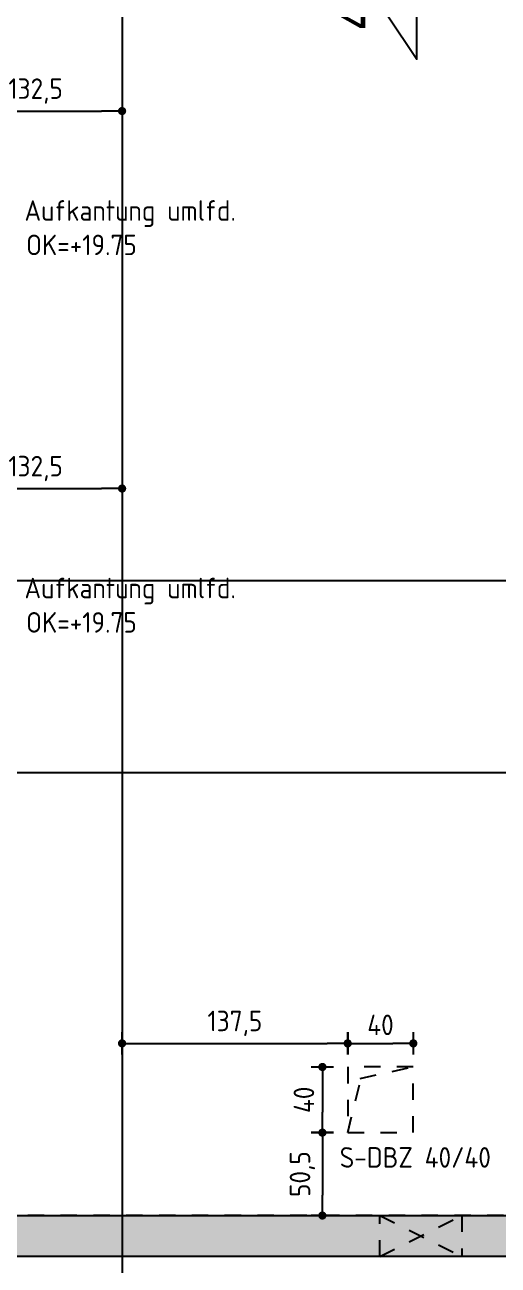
# Model space of a CAD drawing. Extents: x 22 to 185, y 12 to 71.
# Drawn here: x 26.76 to 29.64, y 42.72 to 50.27 of the extents above; entities that cross this region are included whole.
import ezdxf
from ezdxf.enums import TextEntityAlignment as Align

# ---------------------------------------------------------------- set-up
doc = ezdxf.new("R2010")
doc.units = 0
doc.header["$LTSCALE"] = 0.5
doc.header["$MEASUREMENT"] = 0
doc.header["$PDSIZE"] = 0.15
for name, pattern in [('AUSGEZOGEN', [1000.01, 1000, 0.01]), ('HIDDEN2', [0.187, 0.125, -0.062]), ('PUNKT', [0.175, 0.05, -0.125]), ('STRICHPUNKT2', [0.55, 0.25, -0.125, 0.05, -0.125])]:
    doc.linetypes.add(name, pattern=pattern)
doc.layers.get('0').update_dxf_attribs({"linetype": 'CONTINUOUS'})
doc.layers.get('Defpoints').update_dxf_attribs({"linetype": 'CONTINUOUS'})
for name, color, linetype in [('ACHSEN', 7, 'CONTINUOUS'), ('Attika DG', 7, 'CONTINUOUS'), ('BETON', 7, 'CONTINUOUS'), ('DD', 7, 'CONTINUOUS'), ('grau_mittel', 7, 'CONTINUOUS'), ('MASSE', 7, 'CONTINUOUS'), ('SCHNITTE', 7, 'CONTINUOUS'), ('TEXT', 7, 'CONTINUOUS'), ('WD', 7, 'CONTINUOUS')]:
    doc.layers.add(name, color=color, linetype=linetype)
doc.layers.add('NOPLOT', color=7, linetype='CONTINUOUS', plot=False)
doc.styles.add('HELV', font='tahoma.ttf')
doc.styles.add('TXT', font='isocp.shx')
doc.dimstyles.new('DOT_I', dxfattribs={"dimscale": 0.5, "dimtxt": 0.25, "dimasz": 0.25, "dimexe": 0.1, "dimexo": 0.3, "dimgap": 0.1, "dimtad": 1, "dimdec": 3, "dimzin": 3, "dimtxsty": 'TXT', "dimblk": 'DOT', "dimblk1": 'DOT', "dimblk2": 'DOT', "dimsah": 1, "dimcen": 0.1, "dimse1": 1, "dimse2": 1, "dimazin": 0, "dimtfac": 1, "dimtdec": 4, "dimtix": 1, "dimtmove": 2, "dimatfit": 3, "dimldrblk": 'DOT', "dimfxl": 0, "dimtvp": 1, "dimtolj": 1, "dimtzin": 0, "dimarcsym": 0})

# ---------------------------------------------------------------- blocks, each defined once
blk = doc.blocks.new('DG')
at = {"color": 0, "linetype": 'ByBlock', "lineweight": -2}
blk.add_lwpolyline([(0.285, 15.57), (0.285, 8.075), (2.15, 8.075), (2.15, 7.825), (0.285, 7.825), (0.285, 0.25), (6.27, 0.25), (6.27, 0), (0.075, 0), (0.075, 10.25), (0.125, 10.25), (0.125, 16.36), (0.285, 16.36), (0.285, 15.77), (7.8, 15.77), (7.8, 13.4), (31.25, 13.4)], dxfattribs=at)
blk = doc.blocks.new('Aufkantung')
at = {"color": 0, "linetype": 'ByBlock', "lineweight": -2}
for points in [[(-0.1, 10.25), (-0.05, 10.25), (-0.05, 13.4), (35.175, 13.4), (35.175, 0), (-0.1, 0)], [(0.15, 13.15), (34.925, 13.15), (34.925, 0.25), (0.15, 0.25)]]:
    blk.add_lwpolyline(points, close=True, dxfattribs=at)
blk = doc.blocks.new('DOT')
at = {"layer": 'MASSE', "color": 7, "linetype": 'Continuous'}
for p, q in [((0, 0), (-1, 0)), ((0, 0.54), (0, -0.54))]:
    blk.add_line(p, q, dxfattribs=at)
at = {"layer": 'MASSE', "color": 7, "linetype": 'Continuous', "const_width": 0.2}
blk.add_lwpolyline([(-0.1, 0, 1), (0.1, 0, 1)], format="xyb", close=True, dxfattribs=at)
blk = doc.blocks.new('*D69')
at = {"layer": 'Defpoints', "color": 0, "linetype": 'AUSGEZOGEN', "transparency": 16777216}
for p in [(28.7244, 44.0674), (29.1244, 44.0674), (29.1244, 44.0674)]:
    blk.add_point(p, dxfattribs=at)
at = {"layer": 'MASSE', "color": 0, "linetype": 'AUSGEZOGEN', "lineweight": -2, "transparency": 16777216}
blk.add_line((28.8494, 44.0674), (28.9994, 44.0674), dxfattribs=at)
at = {"layer": 'MASSE', "color": 0, "linetype": 'AUSGEZOGEN', "lineweight": -2, "transparency": 16777216, "xscale": 0.125, "yscale": 0.125, "zscale": 0.125, "rotation": 180}
blk.add_blockref('DOT', (28.7244, 44.0674), dxfattribs=at)
at = {"layer": 'MASSE', "color": 0, "linetype": 'AUSGEZOGEN', "lineweight": -2, "transparency": 16777216, "xscale": 0.125, "yscale": 0.125, "zscale": 0.125}
blk.add_blockref('DOT', (29.1244, 44.0674), dxfattribs=at)
at = {"layer": 'MASSE', "color": 0, "linetype": 'AUSGEZOGEN', "transparency": 16777216, "insert": (28.9244, 44.1799), "char_height": 0.125, "attachment_point": 5, "style": 'TXT'}
blk.add_mtext('\\A1;40', dxfattribs=at)
blk = doc.blocks.new('*D76')
at = {"layer": 'Defpoints', "color": 0, "linetype": 'AUSGEZOGEN', "transparency": 16777216}
for p in [(28.5702, 43.9235), (28.5702, 43.5235), (28.5702, 43.5235)]:
    blk.add_point(p, dxfattribs=at)
at = {"layer": 'MASSE', "color": 0, "linetype": 'AUSGEZOGEN', "lineweight": -2, "transparency": 16777216}
blk.add_line((28.5702, 43.7985), (28.5702, 43.6485), dxfattribs=at)
at = {"layer": 'MASSE', "color": 0, "linetype": 'AUSGEZOGEN', "lineweight": -2, "transparency": 16777216, "xscale": 0.125, "yscale": 0.125, "zscale": 0.125}
for p, rotation in [((28.5702, 43.9235), 90), ((28.5702, 43.5235), 270)]:
    blk.add_blockref('DOT', p, dxfattribs=dict(at, rotation=rotation))
at = {"layer": 'MASSE', "color": 0, "linetype": 'AUSGEZOGEN', "transparency": 16777216, "insert": (28.4577, 43.7235), "char_height": 0.125, "attachment_point": 5, "rotation": 90, "style": 'TXT'}
blk.add_mtext('\\A1;40', dxfattribs=at)
blk = doc.blocks.new('*D83')
at = {"layer": 'Defpoints', "color": 0, "linetype": 'AUSGEZOGEN', "transparency": 16777216}
for p in [(28.5702, 43.5235), (28.5702, 43.0185), (28.5702, 43.0185)]:
    blk.add_point(p, dxfattribs=at)
at = {"layer": 'MASSE', "color": 0, "linetype": 'AUSGEZOGEN', "lineweight": -2, "transparency": 16777216}
blk.add_line((28.5702, 43.3985), (28.5702, 43.1435), dxfattribs=at)
at = {"layer": 'MASSE', "color": 0, "linetype": 'AUSGEZOGEN', "lineweight": -2, "transparency": 16777216, "xscale": 0.125, "yscale": 0.125, "zscale": 0.125}
for p, rotation in [((28.5702, 43.5235), 90), ((28.5702, 43.0185), 270)]:
    blk.add_blockref('DOT', p, dxfattribs=dict(at, rotation=rotation))
at = {"layer": 'MASSE', "color": 0, "linetype": 'AUSGEZOGEN', "transparency": 16777216, "insert": (28.4483, 43.271), "char_height": 0.125, "attachment_point": 5, "rotation": 90, "style": 'TXT'}
blk.add_mtext('\\A1;50,5', dxfattribs=at)
blk = doc.blocks.new('SCHN-1')
at = {"layer": 'SCHNITTE', "color": 5, "linetype": 'Continuous'}
blk.add_lwpolyline([(0.54, 0.125), (0, 0.485), (-0.54, 0.125)], close=True, dxfattribs=at)
at = {"layer": 'SCHNITTE', "color": 6, "linetype": 'Continuous', "style": 'HELV'}
blk.add_attdef('SCHN-1', text='', height=0.5, dxfattribs=at).set_placement((0, 0.635), align=Align.CENTER)
blk = doc.blocks.new('*D56')
at = {"layer": 'Defpoints', "color": 0, "linetype": 'AUSGEZOGEN', "transparency": 16777216}
for p in [(27.3494, 44.0674), (28.7244, 44.0674), (28.7244, 44.0674)]:
    blk.add_point(p, dxfattribs=at)
at = {"layer": 'MASSE', "color": 0, "linetype": 'AUSGEZOGEN', "lineweight": -2, "transparency": 16777216}
blk.add_line((27.4744, 44.0674), (28.5994, 44.0674), dxfattribs=at)
at = {"layer": 'MASSE', "color": 0, "linetype": 'AUSGEZOGEN', "lineweight": -2, "transparency": 16777216, "xscale": 0.125, "yscale": 0.125, "zscale": 0.125, "rotation": 180}
blk.add_blockref('DOT', (27.3494, 44.0674), dxfattribs=at)
at = {"layer": 'MASSE', "color": 0, "linetype": 'AUSGEZOGEN', "lineweight": -2, "transparency": 16777216, "xscale": 0.125, "yscale": 0.125, "zscale": 0.125}
blk.add_blockref('DOT', (28.7244, 44.0674), dxfattribs=at)
at = {"layer": 'MASSE', "color": 0, "linetype": 'AUSGEZOGEN', "transparency": 16777216, "insert": (28.0369, 44.1893), "char_height": 0.125, "attachment_point": 5, "style": 'TXT'}
blk.add_mtext('\\A1;137,5', dxfattribs=at)
blk = doc.blocks.new('*D163')
at = {"layer": 'Defpoints', "color": 0, "linetype": 'AUSGEZOGEN', "transparency": 16777216}
for p in [(26.0244, 49.7479), (27.3494, 49.7479), (27.3494, 49.7479)]:
    blk.add_point(p, dxfattribs=at)
at = {"layer": 'MASSE', "color": 0, "linetype": 'AUSGEZOGEN', "lineweight": -2, "transparency": 16777216}
blk.add_line((26.1494, 49.7479), (27.2244, 49.7479), dxfattribs=at)
at = {"layer": 'MASSE', "color": 0, "linetype": 'AUSGEZOGEN', "lineweight": -2, "transparency": 16777216, "xscale": 0.125, "yscale": 0.125, "zscale": 0.125, "rotation": 180}
blk.add_blockref('DOT', (26.0244, 49.7479), dxfattribs=at)
at = {"layer": 'MASSE', "color": 0, "linetype": 'AUSGEZOGEN', "lineweight": -2, "transparency": 16777216, "xscale": 0.125, "yscale": 0.125, "zscale": 0.125}
blk.add_blockref('DOT', (27.3494, 49.7479), dxfattribs=at)
at = {"layer": 'MASSE', "color": 0, "linetype": 'AUSGEZOGEN', "transparency": 16777216, "insert": (26.8224, 49.8698), "char_height": 0.125, "attachment_point": 5, "style": 'TXT'}
blk.add_mtext('\\A1;132,5', dxfattribs=at)
blk = doc.blocks.new('*D168')
at = {"layer": 'Defpoints', "color": 0, "linetype": 'AUSGEZOGEN', "transparency": 16777216}
for p in [(26.0244, 47.4479), (27.3494, 47.4479), (27.3494, 47.4479)]:
    blk.add_point(p, dxfattribs=at)
at = {"layer": 'MASSE', "color": 0, "linetype": 'AUSGEZOGEN', "lineweight": -2, "transparency": 16777216}
blk.add_line((26.1494, 47.4479), (27.2244, 47.4479), dxfattribs=at)
at = {"layer": 'MASSE', "color": 0, "linetype": 'AUSGEZOGEN', "lineweight": -2, "transparency": 16777216, "xscale": 0.125, "yscale": 0.125, "zscale": 0.125, "rotation": 180}
blk.add_blockref('DOT', (26.0244, 47.4479), dxfattribs=at)
at = {"layer": 'MASSE', "color": 0, "linetype": 'AUSGEZOGEN', "lineweight": -2, "transparency": 16777216, "xscale": 0.125, "yscale": 0.125, "zscale": 0.125}
blk.add_blockref('DOT', (27.3494, 47.4479), dxfattribs=at)
at = {"layer": 'MASSE', "color": 0, "linetype": 'AUSGEZOGEN', "transparency": 16777216, "insert": (26.8224, 47.5698), "char_height": 0.125, "attachment_point": 5, "style": 'TXT'}
blk.add_mtext('\\A1;132,5', dxfattribs=at)

msp = doc.modelspace()

# ---------------------------------------------------------------- hatches: boundary and pattern name
at = {"layer": 'Attika DG', "linetype": 'AUSGEZOGEN'}
h = msp.add_hatch(dxfattribs=at)
h.set_pattern_fill('DOTS', color=102, scale=0.8, double=1)
h.set_pattern_definition([(0, (-55.08557, 30.19388), (0.025, 0.05), [0, -0.05])])
h.paths.add_polyline_path([(58.7244, 56.1685), (23.4994, 56.1685), (23.4994, 53.0185), (23.4494, 53.0185), (23.4494, 42.7685), (58.7244, 42.7685)])
h.paths.add_polyline_path([(23.6994, 55.9185), (58.4744, 55.9185), (58.4744, 43.0185), (23.6994, 43.0185)], flags=16)
at = {"layer": 'grau_mittel'}
h = msp.add_hatch(color=61, dxfattribs=at)
h.paths.add_polyline_path([(32.4794, 43.0185), (32.4794, 42.7685), (56.3744, 42.7685), (56.3744, 43.0185)])
h.paths.add_polyline_path([(53.2744, 45.8435), (53.2744, 47.8185), (55.9744, 47.8185), (55.9744, 47.3535), (56.2244, 47.3535), (56.2244, 48.0685), (53.0244, 48.0685), (53.0244, 45.5935), (56.2244, 45.5935), (56.2244, 46.3035), (55.9744, 46.3035), (55.9744, 45.8435)])
h.paths.add_polyline_path([(50.1244, 49.4635), (50.1244, 49.1635), (50.4244, 49.1635), (50.4244, 49.4635)])
h.paths.add_polyline_path([(45.8244, 49.4635), (45.5244, 49.4635), (45.5244, 49.1635), (45.8244, 49.1635)])
h.paths.add_polyline_path([(42.0744, 49.4635), (41.7744, 49.4635), (41.7744, 49.1635), (42.0744, 49.1635)])
h.paths.add_polyline_path([(33.8344, 49.1635), (33.8344, 49.4635), (33.5344, 49.4635), (33.5344, 49.1635)])
h.paths.add_polyline_path([(58.4744, 56.1685), (58.4744, 43.0185), (58.3244, 43.0185), (58.3244, 42.7685), (58.7244, 42.7685), (58.7244, 56.1685)])
h.paths.add_polyline_path([(31.0494, 56.1685), (31.0494, 55.9185), (54.8994, 55.9185), (54.8994, 56.1685)])
h.paths.add_polyline_path([(23.7344, 55.9185), (23.7344, 56.1685), (23.5744, 56.1685), (23.5744, 53.0185), (23.5244, 53.0185), (23.5244, 42.7685), (29.7194, 42.7685), (29.7194, 43.0185), (23.7344, 43.0185)])
h.paths.add_polyline_path([(27.2244, 56.1685), (27.2244, 50.5935), (27.4744, 50.5935), (27.4744, 56.1685)], flags=17)

# ---------------------------------------------------------------- linework, layer by layer
at = {"layer": 'ACHSEN', "color": 140, "linetype": 'AUSGEZOGEN'}
for p, q in [((27.3494, 62.4935), (27.3494, 36.7935)), ((21.7994, 45.7185), (64.8994, 45.7185))]:
    msp.add_line(p, q, dxfattribs=at)
at = {"layer": 'DD', "color": 7, "linetype": 'HIDDEN2'}
for p, q in [((28.801, 43.8532), (29.1194, 43.9235)), ((28.7244, 43.5235), (28.806, 43.8532))]:
    msp.add_line(p, q, dxfattribs=at)
msp.add_lwpolyline([(29.1244, 43.9235), (28.7244, 43.9235), (28.7244, 43.5235), (29.1244, 43.5235)], close=True, dxfattribs=at)
at = {"layer": 'NOPLOT', "color": 191, "linetype": 'AUSGEZOGEN'}
msp.add_line((22.6037, 46.8868), (64.0391, 46.8868), dxfattribs=at)
at = {"layer": 'WD', "color": 7, "linetype": 'HIDDEN2'}
for p, q in [((28.9194, 43.0185), (29.4194, 42.7685)), ((28.9194, 42.7685), (29.4194, 43.0185))]:
    msp.add_line(p, q, dxfattribs=at)
msp.add_lwpolyline([(28.9194, 43.0185), (29.4194, 43.0185), (29.4194, 42.7685), (28.9194, 42.7685)], close=True, dxfattribs=at)

# ---------------------------------------------------------------- block references
at = {"layer": 'Attika DG', "color": 102, "linetype": 'PUNKT'}
msp.add_blockref('Aufkantung', (23.5494, 42.7685), dxfattribs=at)
at = {"layer": 'BETON', "color": 6, "linetype": 'AUSGEZOGEN'}
msp.add_blockref('DG', (23.4494, 42.7685), dxfattribs=at)
at = {"layer": 'SCHNITTE', "color": 5, "linetype": 'STRICHPUNKT2', "xscale": 0.5, "yscale": 0.5, "zscale": 0.5, "rotation": 90}
msp.add_blockref('SCHN-1', (29.2082, 50.3335), dxfattribs=at).add_auto_attribs({'SCHN-1': '4'})

# ---------------------------------------------------------------- texts
at = {"layer": 'TEXT', "color": 7, "linetype": 'AUSGEZOGEN', "style": 'TXT'}
for s, p in [('Aufkantung umlfd.', (26.7547, 49.0793)), ('OK=+19.75', (26.7646, 48.8698)), ('Aufkantung umlfd.', (26.7547, 46.7793)), ('OK=+19.75', (26.7646, 46.5698)), ('S-DBZ 40/40', (28.6758, 43.3102))]:
    msp.add_text(s, height=0.125, dxfattribs=at).set_placement(p)

# ---------------------------------------------------------------- dimensions: what is measured, and where the dimension line sits
at = {"layer": 'MASSE', "color": 7, "linetype": 'AUSGEZOGEN'}
for base, p1, p2, picture, middle in [((27.3494, 49.7479), (26.0244, 49.7479), (27.3494, 49.7479), '*D163', (26.8224, 49.8698)), ((27.3494, 47.4479), (26.0244, 47.4479), (27.3494, 47.4479), '*D168', (26.8224, 47.5698))]:
    dim = msp.add_linear_dim(base=base, p1=p1, p2=p2, dimstyle='DOT_I', override={"dimdec": 1, "dimlfac": 100}, dxfattribs=at)
    dim.commit()
    dim.dimension.update_dxf_attribs({"geometry": picture, "text_midpoint": middle, "dimtype": 160})
for base, p1, p2, override, picture, middle in [((28.7244, 44.0674), (27.3494, 44.0674), (28.7244, 44.0674), {"dimdec": 1, "dimlfac": 100}, '*D56', (28.0369, 44.1893)), ((29.1244, 44.0674), (28.7244, 44.0674), (29.1244, 44.0674), {"dimdec": 0, "dimlfac": 100}, '*D69', (28.9244, 44.1799))]:
    dim = msp.add_linear_dim(base=base, p1=p1, p2=p2, dimstyle='DOT_I', override=override, dxfattribs=at)
    dim.commit()
    dim.dimension.update_dxf_attribs({"geometry": picture, "text_midpoint": middle})
for base, p1, p2, override, picture, middle in [((28.5702, 43.5235), (28.5702, 43.9235), (28.5702, 43.5235), {"dimdec": 0, "dimlfac": 100}, '*D76', (28.4577, 43.7235)), ((28.5702, 43.0185), (28.5702, 43.5235), (28.5702, 43.0185), {"dimdec": 1, "dimlfac": 100}, '*D83', (28.4483, 43.271))]:
    dim = msp.add_linear_dim(base=base, p1=p1, p2=p2, angle=90, dimstyle='DOT_I', override=override, dxfattribs=at)
    dim.commit()
    dim.dimension.update_dxf_attribs({"geometry": picture, "text_midpoint": middle})

doc.saveas('drawing.dxf')
